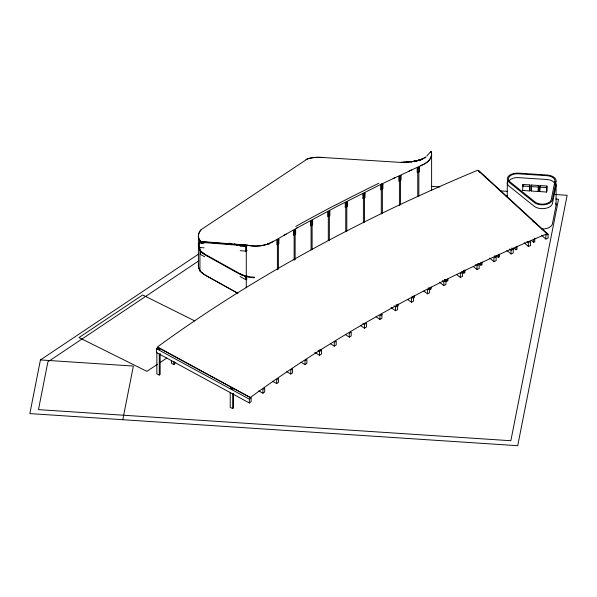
<?xml version="1.0" encoding="UTF-8"?>
<svg xmlns="http://www.w3.org/2000/svg" width="597" height="597" viewBox="0 0 597 597"><rect width="100%" height="100%" fill="white"/><g stroke="black" fill="none" stroke-linecap="round" stroke-linejoin="round"><path stroke-width="0.9" d="M198.465 254.165L40.432 359.946L29.85 413.594L517.711 445.705L567.15 195.294L555.068 194.495M122.788 419.713L133.37 366.058L40.432 359.939M522.614 190.488L522.92 184.466L529.89 184.928L529.584 190.943L522.614 190.421M529.584 190.943L529.89 184.928M531.442 189.48L531.129 191.047L531.442 185.025L538.412 185.488L538.412 189.943L538.106 191.51L531.129 190.988L531.442 185.025M538.106 191.51L538.412 185.488M539.964 185.592L539.651 191.607L539.964 185.592L546.934 186.048L546.934 190.503L546.621 192.07L539.651 191.547M546.621 192.07L546.934 186.048M201.346 229.524C198.003 232.591 197.562 237.845 200.361 241.434L246.912 245.106A23.753 13.716 0 0 0 260.762 245.733L266.837 244.419L273.747 241.21M425.071 157.914L425.922 156.966L420.288 159.966L410.99 161.832L415.922 161.108L421.422 159.586L412.393 161.638L401.259 162.19M426.773 156.026L431.034 151.295C432.243 154.63 431.116 158.242 428.698 160.72A24.537 14.164 0 0 1 422.9 164.705L420.601 165.757M156.414 348.678L158.153 347.402L251.106 397.886L251.106 401.706L249.359 402.975L156.414 352.491L156.414 348.678L249.359 399.154L249.359 402.975M156.847 352.103L156.847 373.923L159.295 375.035L160.16 374.401L160.16 353.491M230.226 392.863L230.226 407.415L232.673 408.527L233.546 407.893L233.546 393.348M249.359 399.154L251.106 397.886M171.488 360.648L171.488 363.379L173.906 364.513L174.794 363.886L174.794 362.066M262.911 393.207L264.68 391.953L264.68 388.132L262.911 389.393L262.911 393.207L258.844 390.938M276.702 383.558L278.508 382.319L278.508 378.498L276.702 379.737L276.702 383.558L272.687 381.259M198.741 260.867L47.909 361.834L38.477 409.632L510.845 440.728L558.523 199.256L555.732 199.07M157.638 364.177L146.907 371.364L79.02 337.559L142.661 294.963L194.816 320.932M159.936 362.633L166.839 358.013M290.746 374.02L292.582 372.797L292.582 368.983L290.746 370.207L290.746 374.02L286.739 371.67M305.022 364.61L306.888 363.401L306.888 359.581L305.022 360.789L305.022 364.61L301.037 362.2M314.813 352.379L319.537 355.319L319.537 351.499L321.432 350.305L319.858 349.327M319.537 355.319L321.432 354.125L321.432 350.305M334.283 346.148L336.215 344.969L336.215 341.148L334.283 342.327L334.283 346.148L330.372 343.648M204.092 247.83L199.458 247.464L199.458 243.009L201.405 241.845L247.74 245.486M214.644 243.337L215.614 242.755L217.114 243.583M229.338 244.494L230.308 243.912L231.808 244.748M240.225 246.218L245.785 246.658L247.083 245.882M240.225 250.673L245.785 251.113L247.083 250.337M240.136 276.545L245.785 279.695L245.785 276.836L247.083 276.053M245.785 279.695L247.083 278.918M349.267 337.104L351.223 335.947L351.223 332.126L349.267 333.283L349.267 337.104L345.372 334.551M364.476 328.186L364.476 324.372L366.461 323.223L366.461 327.044L364.476 328.186L360.633 325.596M284.127 235.218L286.224 234.031M297.731 227.547L272.15 242.128A23.387 13.5 0 0 1 246.979 245.121L244.912 245.292A27.387 8.537 -17.1 0 1 239.404 245.322L205.555 242.68L200.249 241.3A23.387 13.5 0 0 1 200.279 230.711L201.196 229.629L307.612 158.787A23.387 13.5 0 0 1 320.835 157.377L405.318 162.705M379.908 319.402L381.916 318.276L381.916 314.455L379.908 315.582L379.908 319.402L376.088 316.753M296.731 228.114L337.506 206.137L381.834 183.906M397.602 305.821L397.602 309.634L395.557 310.746L395.557 306.925L397.602 305.821L396.08 304.739M381.102 314.985L382.125 314.425M413.497 297.313L411.43 298.41L411.43 302.224L413.497 301.134L413.497 297.313L412.005 296.216M429.609 288.941L427.512 290.023L427.512 293.836L429.609 292.761L429.609 288.941L428.124 287.829M445.937 280.709L445.937 284.53L443.81 285.59L443.81 281.769L445.937 280.709L444.459 279.575M428.728 288.56L430.086 289.463L431.146 288.933L431.146 287.12M444.84 279.859L446.84 281.239L447.914 280.717L447.914 278.903M460.309 277.478L462.466 276.433L462.466 272.62L460.309 273.657L460.309 277.478L456.69 274.598M380.655 184.473L422.728 164.787A23.387 13.5 0 0 0 431.228 151.757L430.698 151.989M393.132 178.496L395.401 177.421M475.585 264.508L477.018 265.687L479.197 264.665L479.197 268.486L477.018 269.508L473.428 266.568M461.832 271.754L463.802 273.157L464.891 272.642L464.891 269.919M409.087 171.018L411.393 169.966M496.129 256.852L493.928 257.859L493.928 261.68L496.129 260.673L496.129 256.852L494.704 255.658M479.033 263.799L480.966 265.217L482.063 264.71L482.063 261.986M509.629 248.964L511.032 250.173L513.256 249.188L513.256 253.009L511.032 253.994L506.838 250.359M496.428 255.994L498.323 257.419L499.443 256.926L499.443 254.203M526.942 241.397L528.33 242.628L530.584 241.666L530.584 245.486L528.33 246.449L524.173 242.748M514.024 248.33L515.883 249.777L517.009 249.292L517.009 246.561M548.091 234.293L545.815 235.24L545.815 239.054L548.091 238.113L548.091 234.293L478.876 170.712M531.815 240.815L533.636 242.278L534.77 241.807L534.77 238.166M305.962 159.503C311.485 157.183 317.641 157.123 323.529 157.548M407.057 162.078L415.922 161.108L423.967 158.317C417.639 161.541 410.378 161.981 403.408 162.19M254.591 277.172L253.568 277.15A23.387 13.5 0 0 1 239.397 273.426L205.555 254.598A23.387 13.5 0 0 1 201.271 251.374M254.591 277.747L253.568 277.717A23.387 13.5 0 0 1 244.912 276.277M522.614 186.033L529.584 186.488M531.129 186.592L538.106 187.055M539.651 187.152L546.621 187.615M431.459 186.354L439.825 186.906M500.234 190.883L507.666 191.376M505.495 195.764L507.353 195.883M199.458 243.009L204.092 243.375M246.501 245.904L245.009 245.068L244.031 245.651L245.524 246.486M202.413 242.427L200.92 241.598L199.943 242.181L202.189 243.427M204.614 253.889L200.577 251.643L200.577 254.509L204.614 256.755M240.136 273.687L245.785 276.836M202.189 272.665L199.943 271.411L199.943 247.658M237.785 293.209L205.555 275.284A23.387 13.5 0 0 1 201.271 272.06A23.387 13.5 0 0 0 205.555 275.351L237.785 293.276M234.569 243.807L236.987 245.203M229.36 243.091L230.972 244.016M267.583 243.225L269.187 244.173M317.962 350.521L319.537 351.499M362.939 323.335L364.476 324.372M394.042 305.851L395.557 306.925M391.005 307.5L395.557 310.746M407.691 299.493L411.43 302.224M423.803 291.045L427.512 293.836M442.332 280.627L443.81 281.769M439.385 282.165L443.81 285.59M478.309 171.048L480.13 172.511M532.949 221.248L534.77 222.711M477.757 263.486L479.197 264.665M489.652 258.076L493.928 261.68M511.86 247.979L513.256 249.188M541.703 235.278L545.815 239.054M200.443 241.352L201.323 242.307M199.562 239.598L200.122 240.725M556.098 184.742L556.098 205.107M533.636 239.546L533.636 242.278M528.33 242.628L528.33 246.449M522.92 184.466L522.92 186.249M515.883 247.046L515.883 249.777M511.032 250.173L511.032 253.994M507.271 182.689L507.271 196.57M498.323 254.695L498.323 257.419M480.966 262.486L480.966 265.217M477.018 265.687L477.018 269.508M463.802 270.426L463.802 273.157M446.84 279.418L446.84 281.239M431.609 154.407L431.609 190.533M430.086 287.65L430.086 289.463M418.848 196.055L418.848 168.078L417.751 168.578L417.751 196.555M414.594 295.478L414.594 297.291L413.542 297.836L413.542 296.015M400.505 204.861L400.505 176.384L399.415 176.899L399.415 205.368M398.251 303.97L398.251 305.791L397.214 306.336L397.214 304.522M382.371 213.435L382.371 184.921L381.296 185.436L381.296 213.957M364.468 222.218L364.468 193.704L363.409 194.234L363.409 222.748M346.797 231.158L346.797 202.644L345.745 203.181L345.745 231.696M329.343 240.233L329.343 211.726L328.305 212.271L328.305 240.778M312.112 249.449L312.112 220.95L311.089 221.509L311.089 250.009M295.134 259.747L295.134 230.33L294.127 230.897L294.127 260.307M278.396 269.262L278.396 239.852L277.404 240.419L277.404 269.829M246.277 246.904L246.277 287.911M245.785 246.658L245.785 251.113M232.673 393.983L232.673 408.527M199.54 239.531L199.562 241.3M198.391 236.002L198.391 265.598M173.906 361.789L173.906 364.513M159.295 354.125L159.295 375.035M555.561 203.137A10.134 5.851 0 0 1 556.031 205.681L552.449 223.838A10.134 5.851 0 0 1 541.733 229.017M555.561 182.764A10.134 5.851 0 0 1 556.031 185.316L552.449 203.473A10.134 5.851 0 0 1 544.934 208.472A10.134 5.851 0 0 1 534.158 206.226L509.174 186.189A10.134 5.851 0 0 1 507.748 180.988M554.926 184.48A8.97 5.179 0 0 0 546.964 179.51L518.427 177.63A8.97 5.179 0 0 0 508.86 181.197M242.949 275.62A23.387 13.5 0 0 1 239.397 273.993L205.555 255.173A23.387 13.5 0 0 1 202.51 253.106M200.249 250.718A23.387 13.5 0 0 1 198.51 244.069M200.249 250.15A23.387 13.5 0 0 1 198.51 243.494M200.249 270.837A23.387 13.5 0 0 1 198.51 264.18M200.249 270.896A23.387 13.5 0 0 1 198.51 264.24M336.76 204.443A1604.982 932.335 0.3 0 1 378.879 183.242M295.828 226.397A1604.99 932.492 0.3 0 1 336.648 204.368M554.867 181.428L551.285 199.57A8.97 5.179 0 0 1 544.643 204.002A8.97 5.179 0 0 1 535.091 202.01L510.137 181.981A8.97 5.179 0 0 1 509.666 176.331A8.97 5.179 0 0 1 518.435 173.809L546.964 175.69A8.97 5.179 0 0 1 554.874 181.428M556.031 181.495L552.449 199.652A10.134 5.851 0 0 1 544.934 204.652A10.134 5.851 0 0 1 534.158 202.405L509.174 182.369A10.134 5.851 0 0 1 508.659 175.996A10.134 5.851 0 0 1 518.547 173.137L547.113 175.018A10.134 5.851 0 0 1 556.031 181.495M157.72 347.827L156.847 348.461L159.295 349.581L160.16 348.947L157.72 347.827M231.099 387.684L230.226 388.319L232.673 389.431L233.546 388.796L231.099 387.684M278.889 239.196L276.904 240.337L276.904 244.792L278.889 243.651L278.889 239.196M295.642 229.688L293.627 230.815L293.627 235.27L295.642 234.143L295.642 229.688M312.619 220.323L310.574 221.427L310.574 225.882L312.619 224.778L312.619 220.323M329.857 211.114L327.79 212.204L327.79 216.659L329.857 215.569L329.857 211.114M347.32 202.04L345.223 203.122L345.223 207.577L347.32 206.495L347.32 202.04M365.006 193.115L362.879 194.174L362.879 198.629L365.006 197.57L365.006 193.115M382.908 184.339L380.759 185.383L380.759 189.839L382.908 188.794L382.908 184.339M401.05 175.727L398.871 176.749L398.871 181.204L401.05 180.182L401.05 175.727M419.4 167.264L417.199 168.264L417.199 172.72L419.4 171.72L419.4 167.264M250.233 397.565L157.28 347.081A1599.535 923.484 0 0 1 477.742 170.227L546.949 233.808A1481.053 855.076 0 0 0 250.233 397.565"/></g></svg>
